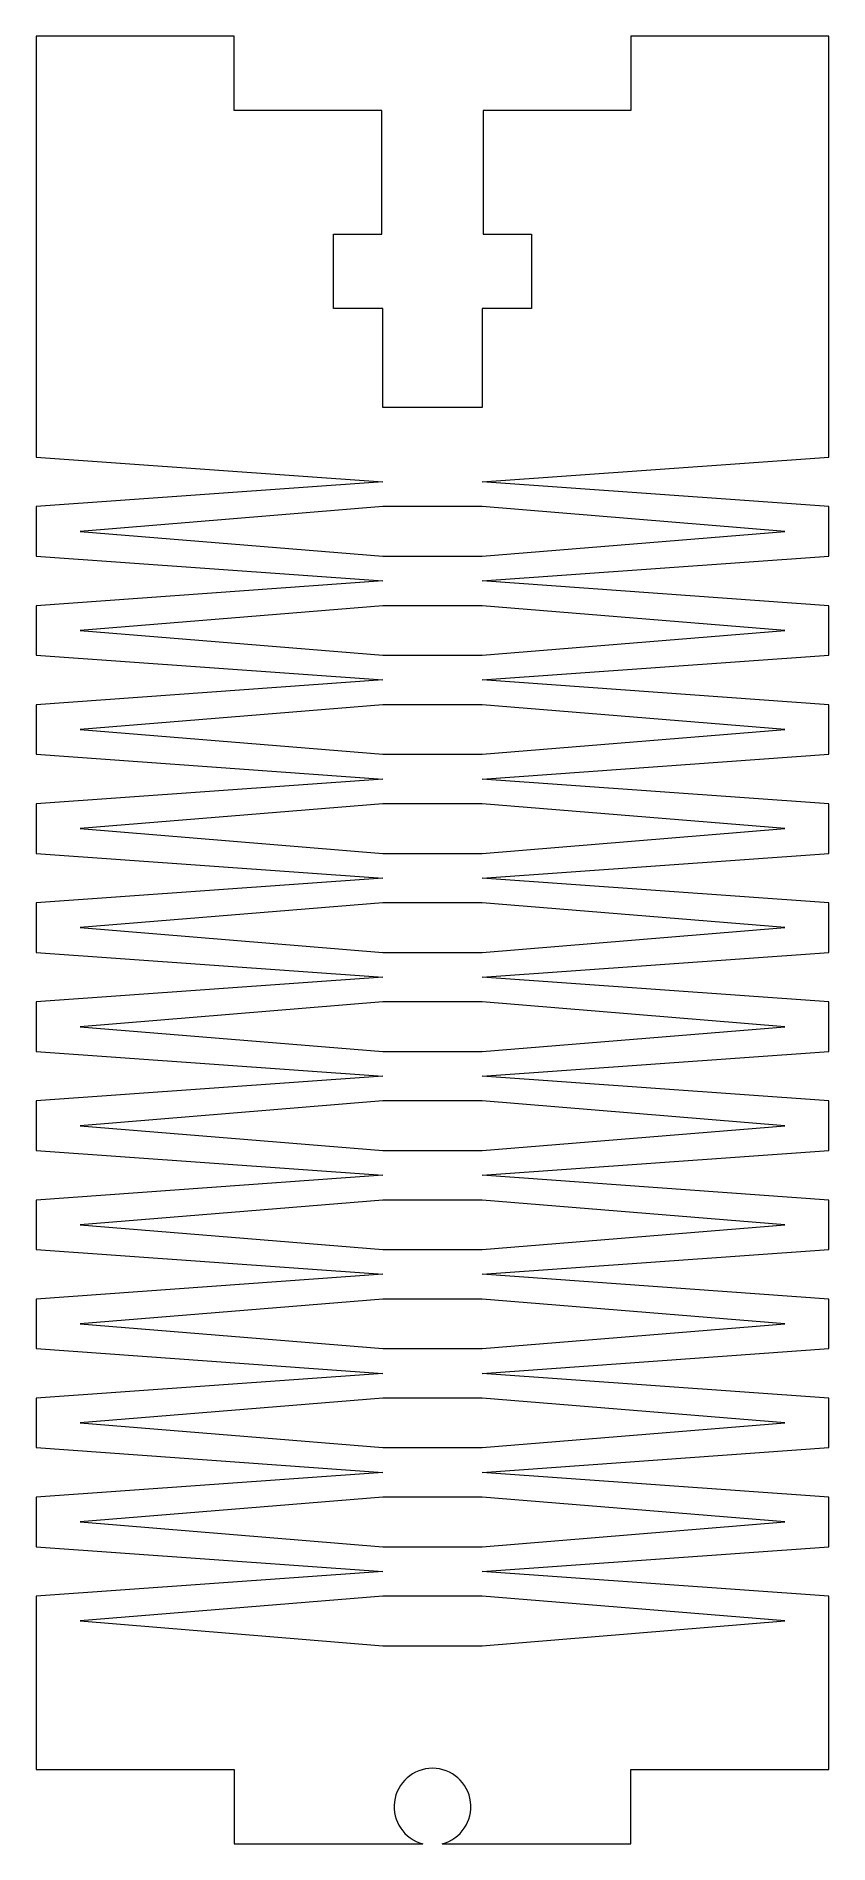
# Model space of a CAD drawing. Header units: millimetres. Extents: x -16 to 16, y -21.1 to 51.9.
import ezdxf

# ---------------------------------------------------------------- set-up
doc = ezdxf.new("R2010")
doc.units = ezdxf.units.MM

msp = doc.modelspace()

# ---------------------------------------------------------------- linework, layer by layer
at = {"color": 7, "linetype": 'Continuous', "lineweight": 15}
for p, q in [((-8, 51.855), (-16, 51.855)), ((-16, 51.855), (-16, 34.855)), ((-8, 48.855), (-8, 51.855)), ((8, 51.855), (8, 48.855)), ((16, 51.855), (8, 51.855)), ((16, 34.855), (16, 51.855)), ((-2.048, 48.855), (-8, 48.855)), ((-2.048, 43.855), (-2.048, 48.855)), ((8, 48.855), (2.048, 48.855)), ((2.048, 48.855), (2.048, 43.855)), ((-4, 40.855), (-4, 43.855)), ((-4, 43.855), (-2.048, 43.855)), ((2.048, 43.855), (4, 43.855)), ((4, 43.855), (4, 40.855)), ((-2, 40.855), (-4, 40.855)), ((-2, 36.855), (-2, 40.855)), ((4, 40.855), (2, 40.855)), ((2, 40.855), (2, 36.855)), ((2, 36.855), (-2, 36.855)), ((-16, 34.855), (-2, 33.855)), ((2, 33.855), (16, 34.855)), ((-2, 33.855), (-16, 32.855)), ((16, 32.855), (2, 33.855)), ((-16, 32.855), (-16, 30.855)), ((-2, 32.855), (-14.218, 31.855)), ((2, 32.855), (-2, 32.855)), ((14.218, 31.855), (2, 32.855)), ((16, 30.855), (16, 32.855)), ((-14.218, 31.855), (-2, 30.855)), ((2, 30.855), (14.218, 31.855)), ((-16, 30.855), (-2, 29.855)), ((-2, 30.855), (2, 30.855)), ((2, 29.855), (16, 30.855)), ((-2, 29.855), (-16, 28.855)), ((16, 28.855), (2, 29.855)), ((-16, 28.855), (-16, 26.855)), ((-2, 28.855), (-14.218, 27.855)), ((2, 28.855), (-2, 28.855)), ((14.218, 27.855), (2, 28.855)), ((16, 26.855), (16, 28.855)), ((-14.218, 27.855), (-2, 26.855)), ((2, 26.855), (14.218, 27.855)), ((-16, 26.855), (-2, 25.855)), ((-2, 26.855), (2, 26.855)), ((2, 25.855), (16, 26.855)), ((-2, 25.855), (-16, 24.855)), ((16, 24.855), (2, 25.855)), ((-16, 24.855), (-16, 22.855)), ((-2, 24.855), (-14.218, 23.855)), ((2, 24.855), (-2, 24.855)), ((14.218, 23.855), (2, 24.855)), ((16, 22.855), (16, 24.855)), ((-14.218, 23.855), (-2, 22.855)), ((2, 22.855), (14.218, 23.855)), ((-16, 22.855), (-2, 21.855)), ((-2, 22.855), (2, 22.855)), ((2, 21.855), (16, 22.855)), ((-2, 21.855), (-16, 20.855)), ((16, 20.855), (2, 21.855)), ((-16, 20.855), (-16, 18.855)), ((-2, 20.855), (-14.218, 19.855)), ((2, 20.855), (-2, 20.855)), ((14.218, 19.855), (2, 20.855)), ((16, 18.855), (16, 20.855)), ((-14.218, 19.855), (-2, 18.855)), ((2, 18.855), (14.218, 19.855)), ((-16, 18.855), (-2, 17.855)), ((-2, 18.855), (2, 18.855)), ((2, 17.855), (16, 18.855)), ((-2, 17.855), (-16, 16.855)), ((16, 16.855), (2, 17.855)), ((-16, 16.855), (-16, 14.855)), ((-2, 16.855), (-14.218, 15.855)), ((2, 16.855), (-2, 16.855)), ((14.218, 15.855), (2, 16.855)), ((16, 14.855), (16, 16.855)), ((-14.218, 15.855), (-2, 14.855)), ((2, 14.855), (14.218, 15.855)), ((-16, 14.855), (-2, 13.855)), ((-2, 14.855), (2, 14.855)), ((2, 13.855), (16, 14.855)), ((-2, 13.855), (-16, 12.855)), ((16, 12.855), (2, 13.855)), ((-16, 12.855), (-16, 10.855)), ((-2, 12.855), (-14.218, 11.855)), ((2, 12.855), (-2, 12.855)), ((14.218, 11.855), (2, 12.855)), ((16, 10.855), (16, 12.855)), ((-14.218, 11.855), (-2, 10.855)), ((2, 10.855), (14.218, 11.855)), ((-16, 10.855), (-2, 9.855)), ((-2, 10.855), (2, 10.855)), ((2, 9.855), (16, 10.855)), ((-2, 9.855), (-16, 8.855)), ((16, 8.855), (2, 9.855)), ((-16, 8.855), (-16, 6.855)), ((-2, 8.855), (-14.218, 7.855)), ((2, 8.855), (-2, 8.855)), ((14.218, 7.855), (2, 8.855)), ((16, 6.855), (16, 8.855)), ((-14.218, 7.855), (-2, 6.855)), ((2, 6.855), (14.218, 7.855)), ((-16, 6.855), (-2, 5.855)), ((-2, 6.855), (2, 6.855)), ((2, 5.855), (16, 6.855)), ((-2, 5.855), (-16, 4.855)), ((16, 4.855), (2, 5.855)), ((-16, 4.855), (-16, 2.855)), ((-2, 4.855), (-14.218, 3.855)), ((2, 4.855), (-2, 4.855)), ((14.218, 3.855), (2, 4.855)), ((16, 2.855), (16, 4.855)), ((-14.218, 3.855), (-2, 2.855)), ((2, 2.855), (14.218, 3.855)), ((-16, 2.855), (-2, 1.855)), ((-2, 2.855), (2, 2.855)), ((2, 1.855), (16, 2.855)), ((-2, 1.855), (-16, 0.855)), ((16, 0.855), (2, 1.855)), ((-16, 0.855), (-16, -1.145)), ((-2, 0.855), (-14.218, -0.145)), ((2, 0.855), (-2, 0.855)), ((14.218, -0.145), (2, 0.855)), ((16, -1.145), (16, 0.855)), ((-14.218, -0.145), (-2, -1.145)), ((2, -1.145), (14.218, -0.145)), ((-16, -1.145), (-2, -2.145)), ((-2, -1.145), (2, -1.145)), ((2, -2.145), (16, -1.145)), ((-2, -2.145), (-16, -3.145)), ((16, -3.145), (2, -2.145)), ((-16, -3.145), (-16, -5.145)), ((-2, -3.145), (-14.218, -4.145)), ((2, -3.145), (-2, -3.145)), ((14.218, -4.145), (2, -3.145)), ((16, -5.145), (16, -3.145)), ((-14.218, -4.145), (-2, -5.145)), ((2, -5.145), (14.218, -4.145)), ((-16, -5.145), (-2, -6.145)), ((-2, -5.145), (2, -5.145)), ((2, -6.145), (16, -5.145)), ((-2, -6.145), (-16, -7.145)), ((16, -7.145), (2, -6.145)), ((-16, -7.145), (-16, -9.145)), ((-2, -7.145), (-14.218, -8.145)), ((2, -7.145), (-2, -7.145)), ((14.218, -8.145), (2, -7.145)), ((16, -9.145), (16, -7.145)), ((-14.218, -8.145), (-2, -9.145)), ((2, -9.145), (14.218, -8.145)), ((-16, -9.145), (-2, -10.145)), ((-2, -9.145), (2, -9.145)), ((2, -10.145), (16, -9.145)), ((-2, -10.145), (-16, -11.145)), ((16, -11.145), (2, -10.145)), ((-16, -11.145), (-16, -18.145)), ((-2, -11.145), (-14.218, -12.145)), ((2, -11.145), (-2, -11.145)), ((14.218, -12.145), (2, -11.145)), ((16, -18.145), (16, -11.145)), ((-14.218, -12.145), (-2, -13.145)), ((2, -13.145), (14.218, -12.145)), ((-2, -13.145), (2, -13.145)), ((-16, -18.145), (-8, -18.145)), ((-8, -18.145), (-8, -21.145)), ((8, -21.145), (8, -18.145)), ((8, -18.145), (16, -18.145)), ((-8, -21.145), (-0.391, -21.145)), ((0.391, -21.145), (8, -21.145))]:
    msp.add_line(p, q, dxfattribs=at)
msp.add_arc((0, -19.645), 1.55, 284.59255, 255.40745, dxfattribs=at)

doc.saveas('drawing.dxf')
